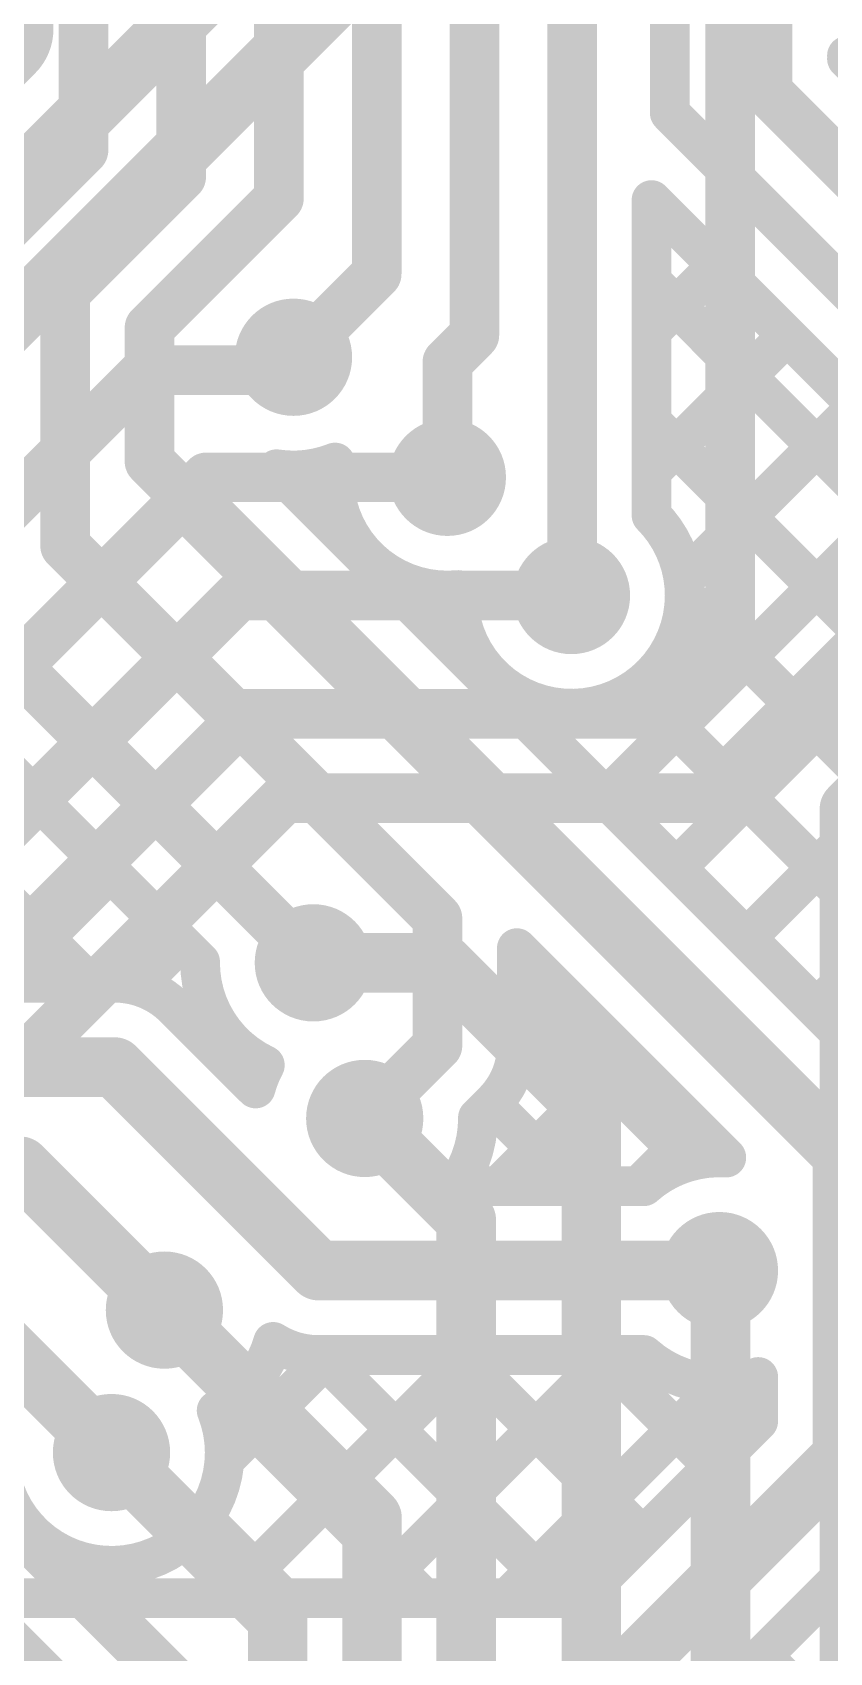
# Model space of a CAD drawing. Header units: millimetres. Extents: x 0 to 214, y 0 to 214.
# Drawn here: x 2.7884 to 2.949, y 2.262 to 2.5884 of the extents above; entities that cross this region are included whole.
import ezdxf

# ---------------------------------------------------------------- set-up
doc = ezdxf.new("R2010")
doc.units = ezdxf.units.MM
doc.header["$MEASUREMENT"] = 0
for name, color, linetype in [('BottomLayer', 5, 'Continuous'), ('BottomSolder', 6, 'Continuous'), ('TopLayer', 1, 'Continuous'), ('TopSolder', 216, 'Continuous'), ('ViaHoleLayer', 16, 'Continuous')]:
    doc.layers.add(name, color=color, linetype=linetype)

msp = doc.modelspace()

# ---------------------------------------------------------------- hatches: boundary and pattern name
at = {"layer": 'BottomLayer'}
h = msp.add_hatch(color=5, dxfattribs=at)
edge = h.paths.add_edge_path()
edge.add_arc((2.841, 2.523), 0.01181, 0, 360)
h = msp.add_hatch(color=5, dxfattribs=at)
edge = h.paths.add_edge_path()
edge.add_arc((2.872, 2.49881), 0.01181, 0, 360)
h = msp.add_hatch(color=5, dxfattribs=at)
edge = h.paths.add_edge_path()
edge.add_arc((2.897, 2.475), 0.01181, 0, 360)
h = msp.add_hatch(color=5, dxfattribs=at)
edge = h.paths.add_edge_path()
edge.add_arc((2.845, 2.401), 0.01181, 0, 360)
h = msp.add_hatch(color=5, dxfattribs=at)
edge = h.paths.add_edge_path()
edge.add_arc((2.85535, 2.36965), 0.01181, 0, 360)
h = msp.add_hatch(color=5, dxfattribs=at)
edge = h.paths.add_edge_path()
edge.add_arc((2.92681, 2.339), 0.01181, 0, 360)
h = msp.add_hatch(color=5, dxfattribs=at)
edge = h.paths.add_edge_path()
edge.add_arc((2.815, 2.33104), 0.01181, 0, 360)
h = msp.add_hatch(color=5, dxfattribs=at)
edge = h.paths.add_edge_path()
edge.add_arc((2.80434, 2.30234), 0.01181, 0, 360)
at = {"layer": 'BottomSolder'}
h = msp.add_hatch(color=6, dxfattribs=at)
edge = h.paths.add_edge_path()
edge.add_arc((2.841, 2.523), 0.00991, 0, 360)
h = msp.add_hatch(color=6, dxfattribs=at)
edge = h.paths.add_edge_path()
edge.add_arc((2.872, 2.49881), 0.00991, 0, 360)
h = msp.add_hatch(color=6, dxfattribs=at)
edge = h.paths.add_edge_path()
edge.add_arc((2.897, 2.475), 0.00991, 0, 360)
h = msp.add_hatch(color=6, dxfattribs=at)
edge = h.paths.add_edge_path()
edge.add_arc((2.845, 2.401), 0.00991, 0, 360)
h = msp.add_hatch(color=6, dxfattribs=at)
edge = h.paths.add_edge_path()
edge.add_arc((2.85535, 2.36965), 0.00991, 0, 360)
h = msp.add_hatch(color=6, dxfattribs=at)
edge = h.paths.add_edge_path()
edge.add_arc((2.92681, 2.339), 0.00991, 0, 360)
h = msp.add_hatch(color=6, dxfattribs=at)
edge = h.paths.add_edge_path()
edge.add_arc((2.815, 2.33104), 0.00991, 0, 360)
h = msp.add_hatch(color=6, dxfattribs=at)
edge = h.paths.add_edge_path()
edge.add_arc((2.80434, 2.30234), 0.00991, 0, 360)
at = {"layer": 'TopLayer'}
h = msp.add_hatch(color=1, dxfattribs=at)
edge = h.paths.add_edge_path()
edge.add_arc((2.841, 2.523), 0.01181, 0, 360)
h = msp.add_hatch(color=1, dxfattribs=at)
edge = h.paths.add_edge_path()
edge.add_arc((2.872, 2.49881), 0.01181, 0, 360)
h = msp.add_hatch(color=1, dxfattribs=at)
edge = h.paths.add_edge_path()
edge.add_arc((2.897, 2.475), 0.01181, 0, 360)
h = msp.add_hatch(color=1, dxfattribs=at)
edge = h.paths.add_edge_path()
edge.add_arc((2.845, 2.401), 0.01181, 0, 360)
h = msp.add_hatch(color=1, dxfattribs=at)
edge = h.paths.add_edge_path()
edge.add_arc((2.85535, 2.36965), 0.01181, 0, 360)
h = msp.add_hatch(color=1, dxfattribs=at)
edge = h.paths.add_edge_path()
edge.add_arc((2.92681, 2.339), 0.01181, 0, 360)
h = msp.add_hatch(color=1, dxfattribs=at)
edge = h.paths.add_edge_path()
edge.add_arc((2.815, 2.33104), 0.01181, 0, 360)
h = msp.add_hatch(color=1, dxfattribs=at)
edge = h.paths.add_edge_path()
edge.add_arc((2.80434, 2.30234), 0.01181, 0, 360)
at = {"layer": 'TopSolder'}
h = msp.add_hatch(color=216, dxfattribs=at)
edge = h.paths.add_edge_path()
edge.add_arc((2.841, 2.523), 0.00991, 0, 360)
h = msp.add_hatch(color=216, dxfattribs=at)
edge = h.paths.add_edge_path()
edge.add_arc((2.872, 2.49881), 0.00991, 0, 360)
h = msp.add_hatch(color=216, dxfattribs=at)
edge = h.paths.add_edge_path()
edge.add_arc((2.897, 2.475), 0.00991, 0, 360)
h = msp.add_hatch(color=216, dxfattribs=at)
edge = h.paths.add_edge_path()
edge.add_arc((2.845, 2.401), 0.00991, 0, 360)
h = msp.add_hatch(color=216, dxfattribs=at)
edge = h.paths.add_edge_path()
edge.add_arc((2.85535, 2.36965), 0.00991, 0, 360)
h = msp.add_hatch(color=216, dxfattribs=at)
edge = h.paths.add_edge_path()
edge.add_arc((2.92681, 2.339), 0.00991, 0, 360)
h = msp.add_hatch(color=216, dxfattribs=at)
edge = h.paths.add_edge_path()
edge.add_arc((2.815, 2.33104), 0.00991, 0, 360)
h = msp.add_hatch(color=216, dxfattribs=at)
edge = h.paths.add_edge_path()
edge.add_arc((2.80434, 2.30234), 0.00991, 0, 360)
at = {"layer": 'ViaHoleLayer'}
h = msp.add_hatch(color=16, dxfattribs=at)
edge = h.paths.add_edge_path()
edge.add_arc((2.841, 2.523), 0.00591, 0, 360)
h = msp.add_hatch(color=16, dxfattribs=at)
edge = h.paths.add_edge_path()
edge.add_arc((2.872, 2.49881), 0.00591, 0, 360)
h = msp.add_hatch(color=16, dxfattribs=at)
edge = h.paths.add_edge_path()
edge.add_arc((2.897, 2.475), 0.00591, 0, 360)
h = msp.add_hatch(color=16, dxfattribs=at)
edge = h.paths.add_edge_path()
edge.add_arc((2.845, 2.401), 0.00591, 0, 360)
h = msp.add_hatch(color=16, dxfattribs=at)
edge = h.paths.add_edge_path()
edge.add_arc((2.85535, 2.36965), 0.00591, 0, 360)
h = msp.add_hatch(color=16, dxfattribs=at)
edge = h.paths.add_edge_path()
edge.add_arc((2.92681, 2.339), 0.00591, 0, 360)
h = msp.add_hatch(color=16, dxfattribs=at)
edge = h.paths.add_edge_path()
edge.add_arc((2.815, 2.33104), 0.00591, 0, 360)
h = msp.add_hatch(color=16, dxfattribs=at)
edge = h.paths.add_edge_path()
edge.add_arc((2.80434, 2.30234), 0.00591, 0, 360)

# ---------------------------------------------------------------- linework, layer by layer
at = {"layer": 'BottomLayer'}
for points, const_width in [([(2.929, 2.469), (2.929, 2.789)], 0.01), ([(2.78014, 2.58907), (2.78014, 2.63217)], 0.025), ([(2.614, 2.38687), (2.859, 2.63187)], 0.012), ([(2.633, 2.379), (2.888, 2.634)], 0.012), ([(2.76007, 2.569), (2.78014, 2.58907)], 0.025), ([(2.83839, 2.52039), (2.841, 2.523)], 0.01), ([(2.71321, 2.42221), (2.81139, 2.52039)], 0.01), ([(2.81139, 2.52039), (2.83839, 2.52039)], 0.01), ([(2.953, 2.432), (3.04069, 2.51969)], 0.012), ([(2.685, 2.36033), (2.82348, 2.49881)], 0.01), ([(2.82348, 2.49881), (2.872, 2.49881)], 0.01), ([(2.706, 2.351), (2.83, 2.475)], 0.01), ([(2.83, 2.475), (2.897, 2.475)], 0.01), ([(2.92419, 2.43419), (2.961, 2.471)], 0.01), ([(2.91119, 2.45119), (2.929, 2.469)], 0.01), ([(2.759, 2.37854), (2.83164, 2.45119)], 0.01), ([(2.83164, 2.45119), (2.91119, 2.45119)], 0.01), ([(2.776, 2.371), (2.83919, 2.43419)], 0.01), ([(2.83919, 2.43419), (2.92419, 2.43419)], 0.01), ([(2.953, 0.267), (2.953, 2.432)], 0.012), ([(2.845, 2.401), (2.871, 2.401)], 0.012), ([(2.871, 2.401), (2.901, 2.371)], 0.012), ([(2.901, 0.241), (2.901, 2.371)], 0.012), ([(2.85535, 2.36965), (2.87581, 2.34919)], 0.012), ([(2.87581, 0.23019), (2.87581, 2.34919)], 0.012), ([(2.924, 2.33819), (2.92481, 2.339)], 0.012), ([(2.927, 0.254), (2.927, 2.33819)], 0.012), ([(2.815, 2.33104), (2.85681, 2.28923)], 0.012), ([(2.80434, 2.30234), (2.83781, 2.26886)], 0.012), ([(2.776, 2.297), (2.81981, 2.25319)], 0.01), ([(2.85681, 2.28923), (2.85681, 0.24181)], 0.012), ([(2.759, 2.28881), (2.79981, 2.248)], 0.01), ([(2.83781, 0.43307), (2.83781, 2.26886)], 0.012)]:
    msp.add_lwpolyline(points, dxfattribs=dict(at, const_width=const_width))
for points, const_width in [([(2.77389, 2.58907, 1), (2.78639, 2.58907, 1)], 0.0125), ([(2.77389, 2.58907, 1), (2.78639, 2.58907, 1)], 0.0125), ([(2.8385, 2.523, 1), (2.8435, 2.523, 1)], 0.005), ([(2.80889, 2.52039, 1), (2.81389, 2.52039, 1)], 0.005), ([(2.80889, 2.52039, 1), (2.81389, 2.52039, 1)], 0.005), ([(2.83589, 2.52039, 1), (2.84089, 2.52039, 1)], 0.005), ([(2.83589, 2.52039, 1), (2.84089, 2.52039, 1)], 0.005), ([(2.82098, 2.49881, 1), (2.82598, 2.49881, 1)], 0.005), ([(2.82098, 2.49881, 1), (2.82598, 2.49881, 1)], 0.005), ([(2.8695, 2.49881, 1), (2.8745, 2.49881, 1)], 0.005), ([(2.8275, 2.475, 1), (2.8325, 2.475, 1)], 0.005), ([(2.8275, 2.475, 1), (2.8325, 2.475, 1)], 0.005), ([(2.8945, 2.475, 1), (2.8995, 2.475, 1)], 0.005), ([(2.9265, 2.469, 1), (2.9315, 2.469, 1)], 0.005), ([(2.9265, 2.469, 1), (2.9315, 2.469, 1)], 0.005), ([(2.82914, 2.45119, 1), (2.83414, 2.45119, 1)], 0.005), ([(2.82914, 2.45119, 1), (2.83414, 2.45119, 1)], 0.005), ([(2.90869, 2.45119, 1), (2.91369, 2.45119, 1)], 0.005), ([(2.90869, 2.45119, 1), (2.91369, 2.45119, 1)], 0.005), ([(2.83669, 2.43419, 1), (2.84169, 2.43419, 1)], 0.005), ([(2.83669, 2.43419, 1), (2.84169, 2.43419, 1)], 0.005), ([(2.92169, 2.43419, 1), (2.92669, 2.43419, 1)], 0.005), ([(2.92169, 2.43419, 1), (2.92669, 2.43419, 1)], 0.005), ([(2.95, 2.432, 1), (2.956, 2.432, 1)], 0.006), ([(2.95, 2.432, 1), (2.956, 2.432, 1)], 0.006), ([(2.842, 2.401, 1), (2.848, 2.401, 1)], 0.006), ([(2.868, 2.401, 1), (2.874, 2.401, 1)], 0.006), ([(2.868, 2.401, 1), (2.874, 2.401, 1)], 0.006), ([(2.898, 2.371, 1), (2.904, 2.371, 1)], 0.006), ([(2.898, 2.371, 1), (2.904, 2.371, 1)], 0.006), ([(2.85235, 2.36965, 1), (2.85835, 2.36965, 1)], 0.006), ([(2.87281, 2.34919, 1), (2.87881, 2.34919, 1)], 0.006), ([(2.87281, 2.34919, 1), (2.87881, 2.34919, 1)], 0.006), ([(2.921, 2.33819, 1), (2.927, 2.33819, 1)], 0.006), ([(2.92181, 2.339, 1), (2.92781, 2.339, 1)], 0.006), ([(2.924, 2.33819, 1), (2.93, 2.33819, 1)], 0.006), ([(2.812, 2.33104, 1), (2.818, 2.33104, 1)], 0.006), ([(2.80134, 2.30234, 1), (2.80734, 2.30234, 1)], 0.006), ([(2.85381, 2.28923, 1), (2.85981, 2.28923, 1)], 0.006), ([(2.85381, 2.28923, 1), (2.85981, 2.28923, 1)], 0.006), ([(2.83481, 2.26886, 1), (2.84081, 2.26886, 1)], 0.006), ([(2.83481, 2.26886, 1), (2.84081, 2.26886, 1)], 0.006)]:
    msp.add_lwpolyline(points, format="xyb", close=True, dxfattribs=dict(at, const_width=const_width))
at = {"layer": 'TopLayer'}
for points, const_width in [([(2.7987, 2.5647), (2.7987, 2.61904)], 0.01), ([(2.81839, 2.55939), (2.81839, 2.61904)], 0.01), ([(2.83807, 2.55503), (2.83807, 2.61904)], 0.01), ([(2.85776, 2.53976), (2.85776, 2.61904)], 0.01), ([(2.87744, 2.52744), (2.87744, 2.61904)], 0.01), ([(2.89713, 2.47513), (2.89713, 2.61904)], 0.01), ([(2.91681, 2.57219), (2.91681, 2.61904)], 0.008), ([(2.9365, 2.5765), (2.9365, 2.61904)], 0.01), ([(2.9525, 2.58375), (2.95987, 2.57638)], 0.008), ([(2.9525, 2.58313), (2.95987, 2.57576)], 0.008), ([(2.617, 2.57984), (2.79984, 2.397)], 0.008), ([(2.9365, 2.5765), (3.014, 2.499)], 0.01), ([(2.91681, 2.57219), (2.97781, 2.51119)], 0.008), ([(2.778, 2.544), (2.7987, 2.5647)], 0.01), ([(2.795, 2.536), (2.81839, 2.55939)], 0.01), ([(2.812, 2.52896), (2.83807, 2.55503)], 0.01), ([(2.91313, 2.55466), (2.96281, 2.50498)], 0.008), ([(2.91313, 2.49113), (2.91313, 2.55466)], 0.008), ([(2.841, 2.523), (2.85776, 2.53976)], 0.01), ([(2.91313, 2.52829), (2.92631, 2.54147)], 0.008), ([(2.795, 2.485), (2.795, 2.536)], 0.01), ([(2.91313, 2.53827), (2.96281, 2.48858)], 0.008), ([(2.812, 2.502), (2.812, 2.52896)], 0.01), ([(2.872, 2.522), (2.87744, 2.52744)], 0.01), ([(2.91313, 2.50001), (2.94045, 2.52733)], 0.008), ([(2.872, 2.49881), (2.872, 2.522)], 0.01), ([(2.91959, 2.47818), (2.9546, 2.51319)], 0.008), ([(2.91313, 2.50998), (2.96281, 2.4603)], 0.008), ([(2.812, 2.502), (2.8215, 2.4925)], 0.01), ([(2.8376, 2.50044), (2.96281, 2.37523)], 0.008), ([(2.83785, 2.50041), (2.96281, 2.37545)], 0.008), ([(2.8215, 2.4925), (2.95162, 2.36238)], 0.012), ([(2.8473, 2.49074), (2.84986, 2.49331)], 0.008), ([(2.90387, 2.43418), (2.96281, 2.49312)], 0.008), ([(2.795, 2.485), (2.87, 2.41)], 0.01), ([(2.897, 2.475), (2.89713, 2.47513)], 0.01), ([(2.91981, 2.47501), (2.96281, 2.43201)], 0.008), ([(2.778, 2.468), (2.845, 2.401)], 0.01), ([(2.91801, 2.42003), (2.96281, 2.46484)], 0.008), ([(2.7667, 2.45667), (2.82219, 2.40118)], 0.008), ([(2.91017, 2.45637), (2.96281, 2.40373)], 0.008), ([(2.88972, 2.44832), (2.89382, 2.45241)], 0.008), ([(2.93215, 2.40589), (2.96281, 2.43655)], 0.008), ([(2.75355, 2.397), (2.78996, 2.43341)], 0.008), ([(2.78184, 2.397), (2.80411, 2.41927)], 0.008), ([(2.87, 2.38429), (2.87, 2.41)], 0.01), ([(2.94629, 2.39175), (2.96281, 2.40827)], 0.008), ([(2.80951, 2.39639), (2.81825, 2.40513)], 0.008), ([(2.886, 2.38429), (2.886, 2.40396)], 0.008), ([(2.886, 2.40396), (2.92819, 2.36177)], 0.008), ([(2.72004, 2.397), (2.805, 2.397)], 0.008), ([(2.886, 2.38803), (2.89397, 2.39599)], 0.008), ([(2.886, 2.39569), (2.92071, 2.36098)], 0.008), ([(2.81704, 2.392), (2.83336, 2.37569)], 0.008), ([(2.82522, 2.38382), (2.82763, 2.38622)], 0.008), ([(2.85535, 2.36965), (2.87, 2.38429)], 0.01), ([(2.713, 2.38), (2.805, 2.38)], 0.012), ([(2.805, 2.38), (2.846, 2.339)], 0.012), ([(2.88226, 2.356), (2.90811, 2.38185)], 0.008), ([(2.87816, 2.36983), (2.8813, 2.37297)], 0.008), ([(2.88087, 2.37254), (2.8974, 2.356)], 0.008), ([(2.91054, 2.356), (2.92225, 2.36771)], 0.008), ([(2.95162, 2.30162), (2.95162, 2.36238)], 0.012), ([(2.705, 2.36), (2.78604, 2.36)], 0.012), ([(2.78604, 2.36), (2.815, 2.33104)], 0.012), ([(2.87363, 2.356), (2.9116, 2.356)], 0.008), ([(2.76867, 2.338), (2.80434, 2.30234)], 0.012), ([(2.846, 2.339), (2.92681, 2.339)], 0.012), ([(2.8271, 2.30084), (2.84826, 2.322)], 0.008), ([(2.82754, 2.273), (2.87654, 2.322)], 0.008), ([(2.846, 2.322), (2.9116, 2.322)], 0.008), ([(2.84655, 2.322), (2.89555, 2.273)], 0.008), ([(2.85583, 2.273), (2.90483, 2.322)], 0.008), ([(2.87484, 2.322), (2.9114, 2.28544)], 0.008), ([(2.90312, 2.322), (2.92554, 2.29958)], 0.008), ([(2.93462, 2.30866), (2.93462, 2.31757)], 0.008), ([(2.88411, 2.273), (2.92731, 2.31619)], 0.008), ([(2.82798, 2.31229), (2.86727, 2.273)], 0.008), ([(2.89896, 2.273), (2.93462, 2.30866)], 0.008), ([(2.906, 2.256), (2.95162, 2.30162)], 0.012), ([(2.77097, 2.273), (2.78632, 2.28835)], 0.008), ([(2.8229, 2.28908), (2.83898, 2.273)], 0.008), ([(2.91804, 2.244), (2.96362, 2.28958)], 0.008), ([(2.79926, 2.273), (2.80583, 2.27958)], 0.008), ([(2.80417, 2.27953), (2.8107, 2.273)], 0.008), ([(2.94958, 2.27554), (2.991, 2.23412)], 0.008), ([(2.68096, 2.273), (2.89896, 2.273)], 0.008), ([(2.93544, 2.2614), (2.97686, 2.21997)], 0.008)]:
    msp.add_lwpolyline(points, dxfattribs=dict(at, const_width=const_width))
for points, const_width in [([(2.9505, 2.58375, 1), (2.9545, 2.58375, 1)], 0.004), ([(2.9505, 2.58313, 1), (2.9545, 2.58313, 1)], 0.004), ([(2.934, 2.5765, 1), (2.939, 2.5765, 1)], 0.005), ([(2.934, 2.5765, 1), (2.939, 2.5765, 1)], 0.005), ([(2.91481, 2.57219, 1), (2.91881, 2.57219, 1)], 0.004), ([(2.91481, 2.57219, 1), (2.91881, 2.57219, 1)], 0.004), ([(2.7962, 2.5647, 1), (2.8012, 2.5647, 1)], 0.005), ([(2.7962, 2.5647, 1), (2.8012, 2.5647, 1)], 0.005), ([(2.81589, 2.55939, 1), (2.82089, 2.55939, 1)], 0.005), ([(2.81589, 2.55939, 1), (2.82089, 2.55939, 1)], 0.005), ([(2.83557, 2.55503, 1), (2.84057, 2.55503, 1)], 0.005), ([(2.83557, 2.55503, 1), (2.84057, 2.55503, 1)], 0.005), ([(2.91113, 2.55466, 1), (2.91513, 2.55466, 1)], 0.004), ([(2.91113, 2.55466, 1), (2.91513, 2.55466, 1)], 0.004), ([(2.85526, 2.53976, 1), (2.86026, 2.53976, 1)], 0.005), ([(2.85526, 2.53976, 1), (2.86026, 2.53976, 1)], 0.005), ([(2.92431, 2.54147, 1), (2.92831, 2.54147, 1)], 0.004), ([(2.7925, 2.536, 1), (2.7975, 2.536, 1)], 0.005), ([(2.7925, 2.536, 1), (2.7975, 2.536, 1)], 0.005), ([(2.91113, 2.53827, 1), (2.91513, 2.53827, 1)], 0.004), ([(2.8095, 2.52896, 1), (2.8145, 2.52896, 1)], 0.005), ([(2.8095, 2.52896, 1), (2.8145, 2.52896, 1)], 0.005), ([(2.87494, 2.52744, 1), (2.87994, 2.52744, 1)], 0.005), ([(2.87494, 2.52744, 1), (2.87994, 2.52744, 1)], 0.005), ([(2.91113, 2.52829, 1), (2.91513, 2.52829, 1)], 0.004), ([(2.93845, 2.52733, 1), (2.94245, 2.52733, 1)], 0.004), ([(2.8385, 2.523, 1), (2.8435, 2.523, 1)], 0.005), ([(2.8695, 2.522, 1), (2.8745, 2.522, 1)], 0.005), ([(2.8695, 2.522, 1), (2.8745, 2.522, 1)], 0.005), ([(2.91113, 2.50998, 1), (2.91513, 2.50998, 1)], 0.004), ([(2.8095, 2.502, 1), (2.8145, 2.502, 1)], 0.005), ([(2.8095, 2.502, 1), (2.8145, 2.502, 1)], 0.005), ([(2.8356, 2.50044, 1), (2.8396, 2.50044, 1)], 0.004), ([(2.8356, 2.50044, 1), (2.8396, 2.50044, 1)], 0.004), ([(2.83585, 2.50041, 1), (2.83985, 2.50041, 1)], 0.004), ([(2.84738, 2.50179, 1), (2.85138, 2.50179, 1)], 0.004), ([(2.84738, 2.50179, 1), (2.85138, 2.50179, 1)], 0.004), ([(2.8695, 2.49881, 1), (2.8745, 2.49881, 1)], 0.005), ([(2.91113, 2.50001, 1), (2.91513, 2.50001, 1)], 0.004), ([(2.8185, 2.4925, 1), (2.8245, 2.4925, 1)], 0.006), ([(2.819, 2.4925, 1), (2.824, 2.4925, 1)], 0.005), ([(2.84786, 2.49331, 1), (2.85186, 2.49331, 1)], 0.004), ([(2.8453, 2.49074, 1), (2.8493, 2.49074, 1)], 0.004), ([(2.91113, 2.49113, 1), (2.91513, 2.49113, 1)], 0.004), ([(2.91113, 2.49113, 1), (2.91513, 2.49113, 1)], 0.004), ([(2.7925, 2.485, 1), (2.7975, 2.485, 1)], 0.005), ([(2.7925, 2.485, 1), (2.7975, 2.485, 1)], 0.005), ([(2.91759, 2.47818, 1), (2.92159, 2.47818, 1)], 0.004), ([(2.87222, 2.47611, 1), (2.87622, 2.47611, 1)], 0.004), ([(2.87222, 2.47611, 1), (2.87622, 2.47611, 1)], 0.004), ([(2.8945, 2.475, 1), (2.8995, 2.475, 1)], 0.005), ([(2.89463, 2.47513, 1), (2.89963, 2.47513, 1)], 0.005), ([(2.89463, 2.47513, 1), (2.89963, 2.47513, 1)], 0.005), ([(2.91781, 2.47501, 1), (2.92181, 2.47501, 1)], 0.004), ([(2.91781, 2.475, 1), (2.92181, 2.475, 1)], 0.004), ([(2.91781, 2.475, 1), (2.92181, 2.475, 1)], 0.004), ([(2.90817, 2.45637, 1), (2.91217, 2.45637, 1)], 0.004), ([(2.89182, 2.45241, 1), (2.89582, 2.45241, 1)], 0.004), ([(2.88772, 2.44832, 1), (2.89172, 2.44832, 1)], 0.004), ([(2.90187, 2.43418, 1), (2.90587, 2.43418, 1)], 0.004), ([(2.78796, 2.43341, 1), (2.79196, 2.43341, 1)], 0.004), ([(2.80211, 2.41927, 1), (2.80611, 2.41927, 1)], 0.004), ([(2.91601, 2.42003, 1), (2.92001, 2.42003, 1)], 0.004), ([(2.8675, 2.41, 1), (2.8725, 2.41, 1)], 0.005), ([(2.8675, 2.41, 1), (2.8725, 2.41, 1)], 0.005), ([(2.81625, 2.40513, 1), (2.82025, 2.40513, 1)], 0.004), ([(2.93015, 2.40589, 1), (2.93415, 2.40589, 1)], 0.004), ([(2.8425, 2.401, 1), (2.8475, 2.401, 1)], 0.005), ([(2.884, 2.40396, 1), (2.888, 2.40396, 1)], 0.004), ([(2.884, 2.40396, 1), (2.888, 2.40396, 1)], 0.004), ([(2.82019, 2.40118, 1), (2.82419, 2.40118, 1)], 0.004), ([(2.82019, 2.40118, 1), (2.82419, 2.40118, 1)], 0.004), ([(2.79784, 2.397, 1), (2.80184, 2.397, 1)], 0.004), ([(2.803, 2.397, 1), (2.807, 2.397, 1)], 0.004), ([(2.803, 2.397, 1), (2.807, 2.397, 1)], 0.004), ([(2.803, 2.397, 1), (2.807, 2.397, 1)], 0.004), ([(2.80751, 2.39639, 1), (2.81151, 2.39639, 1)], 0.004), ([(2.884, 2.39569, 1), (2.888, 2.39569, 1)], 0.004), ([(2.89197, 2.39599, 1), (2.89597, 2.39599, 1)], 0.004), ([(2.81502, 2.39202, 1), (2.81902, 2.39202, 1)], 0.004), ([(2.81504, 2.392, 1), (2.81904, 2.392, 1)], 0.004), ([(2.81504, 2.392, 1), (2.81904, 2.392, 1)], 0.004), ([(2.94429, 2.39175, 1), (2.94829, 2.39175, 1)], 0.004), ([(2.82563, 2.38622, 1), (2.82963, 2.38622, 1)], 0.004), ([(2.8675, 2.38429, 1), (2.8725, 2.38429, 1)], 0.005), ([(2.8675, 2.38429, 1), (2.8725, 2.38429, 1)], 0.005), ([(2.884, 2.38803, 1), (2.888, 2.38803, 1)], 0.004), ([(2.802, 2.38, 1), (2.808, 2.38, 1)], 0.006), ([(2.802, 2.38, 1), (2.808, 2.38, 1)], 0.006), ([(2.82322, 2.38382, 1), (2.82722, 2.38382, 1)], 0.004), ([(2.884, 2.38429, 1), (2.888, 2.38429, 1)], 0.004), ([(2.884, 2.38429, 1), (2.888, 2.38429, 1)], 0.004), ([(2.884, 2.38429, 1), (2.888, 2.38429, 1)], 0.004), ([(2.83323, 2.38039, 1), (2.83723, 2.38039, 1)], 0.004), ([(2.83323, 2.38039, 1), (2.83723, 2.38039, 1)], 0.004), ([(2.90611, 2.38185, 1), (2.91011, 2.38185, 1)], 0.004), ([(2.83136, 2.37569, 1), (2.83536, 2.37569, 1)], 0.004), ([(2.83136, 2.37569, 1), (2.83536, 2.37569, 1)], 0.004), ([(2.87887, 2.37254, 1), (2.88287, 2.37254, 1)], 0.004), ([(2.8793, 2.37297, 1), (2.8833, 2.37297, 1)], 0.004), ([(2.8793, 2.37297, 1), (2.8833, 2.37297, 1)], 0.004), ([(2.87931, 2.37298, 1), (2.88331, 2.37298, 1)], 0.004), ([(2.85285, 2.36965, 1), (2.85785, 2.36965, 1)], 0.005), ([(2.87616, 2.36983, 1), (2.88016, 2.36983, 1)], 0.004), ([(2.87616, 2.36965, 1), (2.88016, 2.36965, 1)], 0.004), ([(2.92025, 2.36771, 1), (2.92425, 2.36771, 1)], 0.004), ([(2.94862, 2.36238, 1), (2.95462, 2.36238, 1)], 0.006), ([(2.94862, 2.36238, 1), (2.95462, 2.36238, 1)], 0.006), ([(2.78304, 2.36, 1), (2.78904, 2.36, 1)], 0.006), ([(2.78304, 2.36, 1), (2.78904, 2.36, 1)], 0.006), ([(2.91871, 2.36098, 1), (2.92271, 2.36098, 1)], 0.004), ([(2.92619, 2.36177, 1), (2.93019, 2.36177, 1)], 0.004), ([(2.92619, 2.36177, 1), (2.93019, 2.36177, 1)], 0.004), ([(2.87163, 2.356, 1), (2.87563, 2.356, 1)], 0.004), ([(2.87163, 2.356, 1), (2.87563, 2.356, 1)], 0.004), ([(2.88026, 2.356, 1), (2.88426, 2.356, 1)], 0.004), ([(2.8954, 2.356, 1), (2.8994, 2.356, 1)], 0.004), ([(2.90854, 2.356, 1), (2.91254, 2.356, 1)], 0.004), ([(2.9096, 2.356, 1), (2.9136, 2.356, 1)], 0.004), ([(2.9096, 2.356, 1), (2.9136, 2.356, 1)], 0.004), ([(2.843, 2.339, 1), (2.849, 2.339, 1)], 0.006), ([(2.843, 2.339, 1), (2.849, 2.339, 1)], 0.006), ([(2.92381, 2.339, 1), (2.92981, 2.339, 1)], 0.006), ([(2.812, 2.33104, 1), (2.818, 2.33104, 1)], 0.006), ([(2.8349, 2.32464, 1), (2.8389, 2.32464, 1)], 0.004), ([(2.8349, 2.32464, 1), (2.8389, 2.32464, 1)], 0.004), ([(2.8349, 2.32464, 1), (2.8389, 2.32464, 1)], 0.004), ([(2.844, 2.322, 1), (2.848, 2.322, 1)], 0.004), ([(2.844, 2.322, 1), (2.848, 2.322, 1)], 0.004), ([(2.844, 2.322, 1), (2.848, 2.322, 1)], 0.004), ([(2.84455, 2.322, 1), (2.84855, 2.322, 1)], 0.004), ([(2.84626, 2.322, 1), (2.85026, 2.322, 1)], 0.004), ([(2.87284, 2.322, 1), (2.87684, 2.322, 1)], 0.004), ([(2.87454, 2.322, 1), (2.87854, 2.322, 1)], 0.004), ([(2.90112, 2.322, 1), (2.90512, 2.322, 1)], 0.004), ([(2.90283, 2.322, 1), (2.90683, 2.322, 1)], 0.004), ([(2.9096, 2.322, 1), (2.9136, 2.322, 1)], 0.004), ([(2.9096, 2.322, 1), (2.9136, 2.322, 1)], 0.004), ([(2.93262, 2.31757, 1), (2.93662, 2.31757, 1)], 0.004), ([(2.93262, 2.31757, 1), (2.93662, 2.31757, 1)], 0.004), ([(2.92531, 2.31619, 1), (2.92931, 2.31619, 1)], 0.004), ([(2.82352, 2.3108, 1), (2.82752, 2.3108, 1)], 0.004), ([(2.82352, 2.3108, 1), (2.82752, 2.3108, 1)], 0.004), ([(2.82598, 2.31229, 1), (2.82998, 2.31229, 1)], 0.004), ([(2.93262, 2.30866, 1), (2.93662, 2.30866, 1)], 0.004), ([(2.93262, 2.30866, 1), (2.93662, 2.30866, 1)], 0.004), ([(2.80134, 2.30234, 1), (2.80734, 2.30234, 1)], 0.006), ([(2.94862, 2.30162, 1), (2.95462, 2.30162, 1)], 0.006), ([(2.94862, 2.30162, 1), (2.95462, 2.30162, 1)], 0.006), ([(2.8251, 2.30084, 1), (2.8291, 2.30084, 1)], 0.004), ([(2.82515, 2.30234, 1), (2.82915, 2.30234, 1)], 0.004), ([(2.82515, 2.30234, 1), (2.82915, 2.30234, 1)], 0.004), ([(2.92354, 2.29958, 1), (2.92754, 2.29958, 1)], 0.004), ([(2.78432, 2.28835, 1), (2.78832, 2.28835, 1)], 0.004), ([(2.8209, 2.28908, 1), (2.8249, 2.28908, 1)], 0.004), ([(2.9094, 2.28544, 1), (2.9134, 2.28544, 1)], 0.004), ([(2.80217, 2.27953, 1), (2.80617, 2.27953, 1)], 0.004), ([(2.80383, 2.27958, 1), (2.80783, 2.27958, 1)], 0.004), ([(2.94758, 2.27554, 1), (2.95158, 2.27554, 1)], 0.004), ([(2.79726, 2.273, 1), (2.80126, 2.273, 1)], 0.004), ([(2.8087, 2.273, 1), (2.8127, 2.273, 1)], 0.004), ([(2.82554, 2.273, 1), (2.82954, 2.273, 1)], 0.004), ([(2.83698, 2.273, 1), (2.84098, 2.273, 1)], 0.004), ([(2.85383, 2.273, 1), (2.85783, 2.273, 1)], 0.004), ([(2.86527, 2.273, 1), (2.86927, 2.273, 1)], 0.004), ([(2.88211, 2.273, 1), (2.88611, 2.273, 1)], 0.004), ([(2.89355, 2.273, 1), (2.89755, 2.273, 1)], 0.004), ([(2.89696, 2.273, 1), (2.90096, 2.273, 1)], 0.004), ([(2.89696, 2.273, 1), (2.90096, 2.273, 1)], 0.004), ([(2.93344, 2.2614, 1), (2.93744, 2.2614, 1)], 0.004)]:
    msp.add_lwpolyline(points, format="xyb", close=True, dxfattribs=dict(at, const_width=const_width))
at = {"layer": 'TopLayer', "const_width": 0.008}
for points in [[(2.84938, 2.50179, -0.132282), (2.8376, 2.50044)], [(2.87422, 2.47611, -0.482703), (2.84938, 2.50179)], [(2.91313, 2.49113, -0.198937), (2.91981, 2.475)], [(2.91981, 2.475, -1.024593), (2.87422, 2.47611)], [(2.83523, 2.38039, -0.291939), (2.82219, 2.40118)], [(2.805, 2.397, -0.199327), (2.81704, 2.392)], [(2.805, 2.397, -0.198912), (2.81702, 2.39202)], [(2.886, 2.38429, -0.199231), (2.8813, 2.37297)], [(2.886, 2.38429, -0.198912), (2.88131, 2.37298)], [(2.83336, 2.37569, -0.055644), (2.83523, 2.38039)], [(2.87816, 2.36965, -0.161716), (2.87363, 2.356)], [(2.9116, 2.356, -0.200194), (2.92819, 2.36177)], [(2.8369, 2.32464, -0.204581), (2.82552, 2.3108)], [(2.846, 2.322, -0.142244), (2.8369, 2.32464)], [(2.846, 2.322, -0.142244), (2.8369, 2.32464)], [(2.93462, 2.31757, -0.27659), (2.9116, 2.322)], [(2.82552, 2.3108, -0.09533), (2.82715, 2.30234)], [(2.82715, 2.30234, -0.97262), (2.78156, 2.30107)]]:
    msp.add_lwpolyline(points, format="xyb", dxfattribs=at)

doc.saveas('drawing.dxf')
